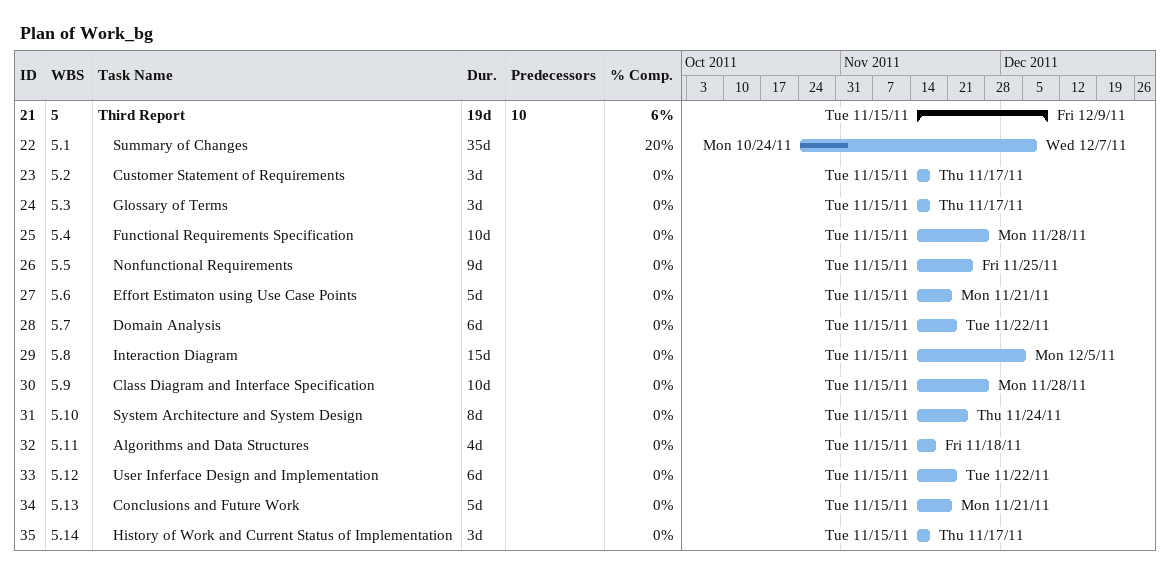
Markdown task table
Plan of Work_bg

| ID | WBS | Task | Duration | Start | Finish | Predecessors | % complete |
|---|---|---|---|---|---|---|---|
| 21 | 5 | **Third Report** | 19d | 2011-11-15 | 2011-12-09 | 10 | 6 |
| 22 | 5.1 | Summary of Changes | 35d | 2011-10-24 | 2011-12-07 |  | 20 |
| 23 | 5.2 | Customer Statement of Requirements | 3d | 2011-11-15 | 2011-11-17 |  | 0 |
| 24 | 5.3 | Glossary of Terms | 3d | 2011-11-15 | 2011-11-17 |  | 0 |
| 25 | 5.4 | Functional Requirements Specification | 10d | 2011-11-15 | 2011-11-28 |  | 0 |
| 26 | 5.5 | Nonfunctional Requirements | 9d | 2011-11-15 | 2011-11-25 |  | 0 |
| 27 | 5.6 | Effort Estimaton using Use Case Points | 5d | 2011-11-15 | 2011-11-21 |  | 0 |
| 28 | 5.7 | Domain Analysis | 6d | 2011-11-15 | 2011-11-22 |  | 0 |
| 29 | 5.8 | Interaction Diagram | 15d | 2011-11-15 | 2011-12-05 |  | 0 |
| 30 | 5.9 | Class Diagram and Interface Specification | 10d | 2011-11-15 | 2011-11-28 |  | 0 |
| 31 | 5.10 | System Architecture and System Design | 8d | 2011-11-15 | 2011-11-24 |  | 0 |
| 32 | 5.11 | Algorithms and Data Structures | 4d | 2011-11-15 | 2011-11-18 |  | 0 |
| 33 | 5.12 | User Inferface Design and Implementation | 6d | 2011-11-15 | 2011-11-22 |  | 0 |
| 34 | 5.13 | Conclusions and Future Work | 5d | 2011-11-15 | 2011-11-21 |  | 0 |
| 35 | 5.14 | History of Work and Current Status of Implementation | 3d | 2011-11-15 | 2011-11-17 |  | 0 |
